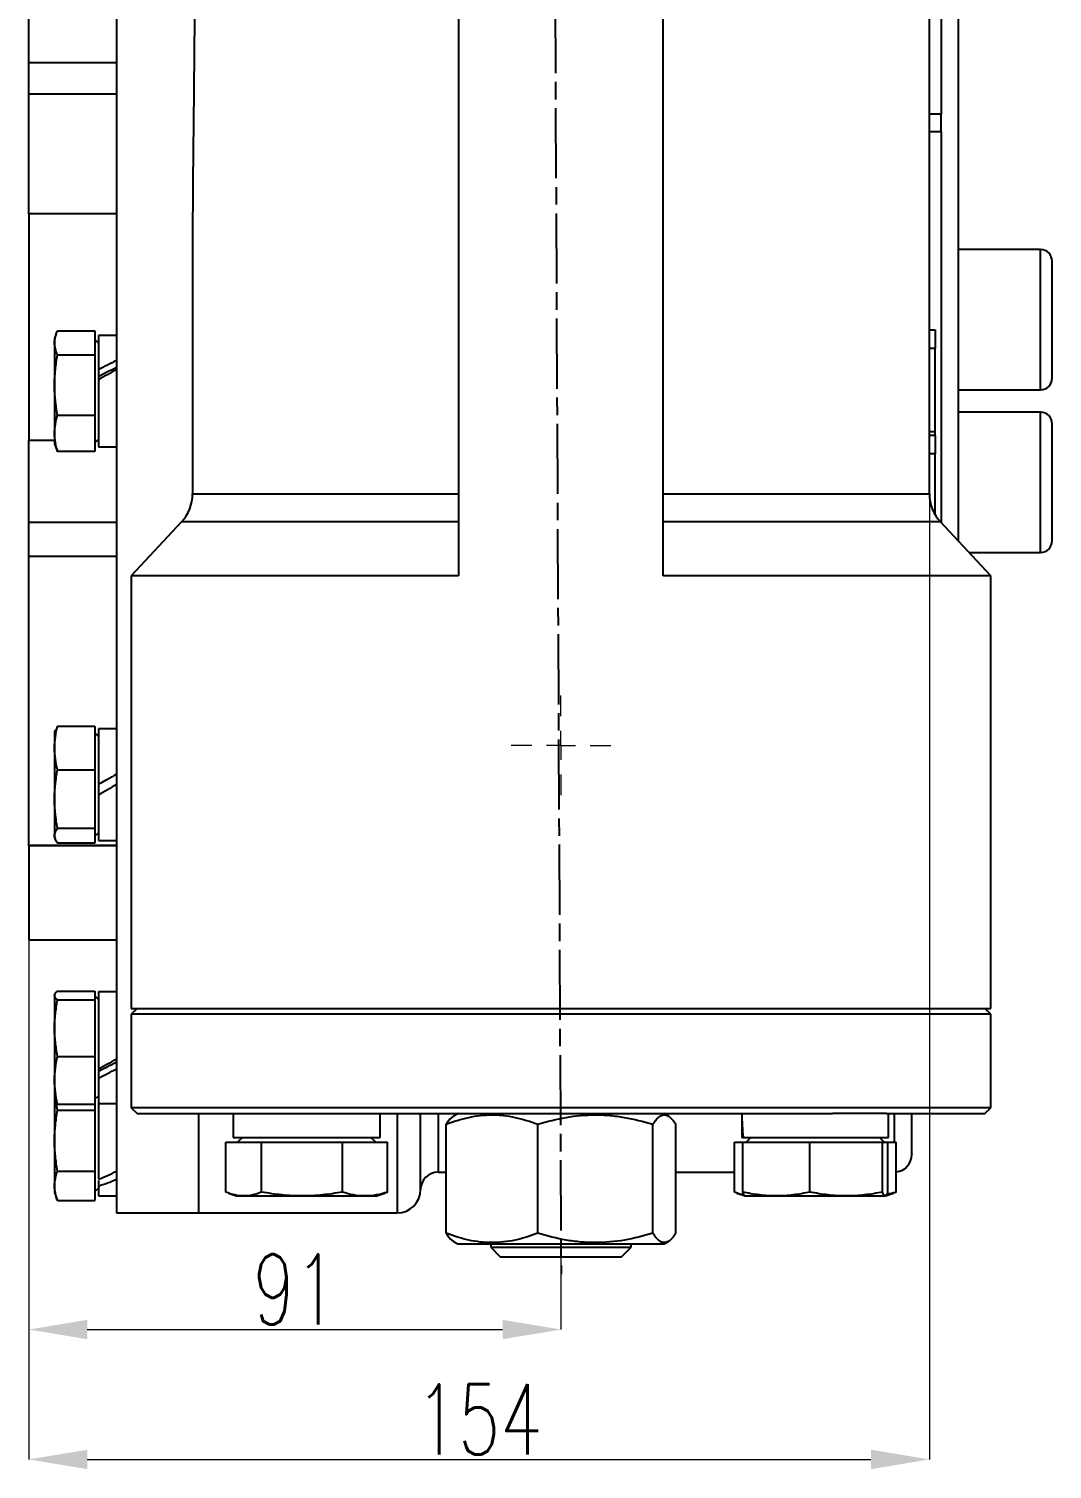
# Model space of a CAD drawing. Header units: millimetres. Extents: x 2278 to 4715, y 679 to 2402.
# Drawn here: x 2913.7 to 3088.7, y 1361.3 to 1607.8 of the extents above; entities that cross this region are included whole.
import ezdxf

# ---------------------------------------------------------------- set-up
doc = ezdxf.new("R2010")
doc.units = ezdxf.units.MM
doc.linetypes.add('AM_ISO08W050', pattern=[18, 12, -1.5, 3, -1.5])
for name, color, linetype, lineweight in [('10', 7, 'Continuous', 0), ('AM_5', 3, 'Continuous', 25), ('AM_7', 4, 'AM_ISO08W050', 25)]:
    doc.layers.add(name, color=color, linetype=linetype, lineweight=lineweight)
doc.styles.add('SLDTEXTSTYLE1', font='txt.shx', dxfattribs={"width": 0.7, "bigfont": 'gbcbig.shx'})
doc.dimstyles.new('SLDDIMSTYLE12$0', dxfattribs={"dimtxt": 12, "dimasz": 10, "dimexe": 0, "dimexo": 0.0625, "dimgap": 0.875, "dimtad": 1, "dimdec": 1, "dimlfac": 1.8, "dimrnd": 1e-09, "dimzin": 12, "dimdsep": 46, "dimtxsty": 'SLDTEXTSTYLE1', "dimcen": 0.09, "dimdle": 8.16, "dimclrd": 3, "dimclre": 3, "dimadec": 0, "dimazin": 3, "dimtfac": 1, "dimtdec": 1, "dimtofl": 0, "dimtmove": 0, "dimatfit": 3, "dimfxl": 0, "dimfrac": 2, "dimtolj": 1, "dimlwd": 5, "dimlwe": 5, "dimarcsym": 0})

# ---------------------------------------------------------------- blocks, each defined once
blk = doc.blocks.new('SW_CENTERMARKSYMBOL_18')
at = {"layer": '10', "color": 0}
for p, q in [((0, 1), (0, 1.7)), ((0, 0), (0, 0.5)), ((-1, 0), (-1.7, 0)), ((0, 0), (-0.5, 0)), ((0, 0), (0, -0.5)), ((0, 0), (0.5, 0)), ((1, 0), (1.7, 0)), ((0, -1), (0, -1.7))]:
    blk.add_line(p, q, dxfattribs=at)
blk = doc.blocks.new('*D79')
at = {"layer": 'AM_5', "color": 3, "lineweight": 5, "transparency": 16777216}
blk.add_line((2913.74, 1451.85), (2913.74, 1385.23), dxfattribs=at)
at = {"layer": 'AM_5', "color": 3, "linetype": 'Continuous', "lineweight": 5, "transparency": 16777216}
for p, q in [((3004.74, 1399.82), (3004.74, 1385.23)), ((2923.74, 1385.23), (2994.74, 1385.23))]:
    blk.add_line(p, q, dxfattribs=at)
at = {"layer": 'AM_5', "color": 3, "transparency": 16777216}
for points in [[(2923.74, 1386.9), (2923.74, 1383.57), (2913.74, 1385.23)], [(2994.74, 1386.9), (2994.74, 1383.57), (3004.74, 1385.23)]]:
    blk.add_solid(points, dxfattribs=at)
at = {"layer": 'Defpoints', "color": 0, "transparency": 16777216}
for p in [(2913.74, 1451.91), (3004.74, 1399.88), (3004.74, 1385.23)]:
    blk.add_point(p, dxfattribs=at)
at = {"layer": 'AM_5', "color": 0, "transparency": 16777216, "insert": (2959.24, 1392.11), "char_height": 12, "attachment_point": 5, "style": 'SLDTEXTSTYLE1'}
blk.add_mtext('\\A1;91', dxfattribs=at)
blk = doc.blocks.new('*D80')
at = {"layer": 'AM_5', "color": 3, "linetype": 'Continuous', "lineweight": 5, "transparency": 16777216}
for p, q in [((3067.74, 1528.14), (3067.74, 1363.01)), ((2923.74, 1363.01), (3057.74, 1363.01))]:
    blk.add_line(p, q, dxfattribs=at)
at = {"layer": 'AM_5', "color": 3, "lineweight": 5, "transparency": 16777216}
blk.add_line((2913.74, 1467.9), (2913.74, 1363.01), dxfattribs=at)
at = {"layer": 'AM_5', "color": 3, "transparency": 16777216}
for points in [[(2923.74, 1364.67), (2923.74, 1361.34), (2913.74, 1363.01)], [(3057.74, 1364.67), (3057.74, 1361.34), (3067.74, 1363.01)]]:
    blk.add_solid(points, dxfattribs=at)
at = {"layer": 'Defpoints', "color": 0, "transparency": 16777216}
for p in [(3067.74, 1528.2), (2913.74, 1467.96), (3067.74, 1363.01)]:
    blk.add_point(p, dxfattribs=at)
at = {"layer": 'AM_5', "color": 0, "transparency": 16777216, "insert": (2990.74, 1369.88), "char_height": 12, "attachment_point": 5, "style": 'SLDTEXTSTYLE1'}
blk.add_mtext('\\A1;154', dxfattribs=at)

msp = doc.modelspace()

# ---------------------------------------------------------------- linework, layer by layer
at = {"color": 7, "linetype": 'Continuous', "lineweight": 25}
for p, q in [((2928.738, 1840.812), (2928.738, 1405.181)), ((2987.238, 1736.181), (2987.238, 1514.181)), ((3022.238, 1514.181), (3022.238, 1736.181)), ((3067.738, 1528.199), (3067.738, 1722.164)), ((3072.738, 1520.079), (3072.738, 1691.807)), ((3069.738, 1657.181), (3069.738, 1593.181)), ((2913.738, 1602.017), (2913.738, 1648.346)), ((2913.738, 1602.017), (2928.738, 1602.017)), ((2913.738, 1596.604), (2913.738, 1602.017)), ((2928.738, 1596.604), (2913.738, 1596.604)), ((2913.738, 1576.146), (2913.738, 1596.604)), ((3069.738, 1593.181), (3067.738, 1593.181)), ((3069.738, 1590.181), (3069.738, 1593.181)), ((3067.738, 1590.181), (3069.738, 1590.181)), ((3069.738, 1590.181), (3069.738, 1523.296)), ((2913.738, 1576.146), (2928.738, 1576.146)), ((2913.738, 1576.128), (2913.738, 1576.146)), ((2928.738, 1576.128), (2913.738, 1576.128)), ((2913.738, 1576.128), (2913.738, 1537.373)), ((2941.738, 1570.127), (2941.738, 1528.199)), ((3086.738, 1570.006), (3072.738, 1570.006)), ((3086.738, 1546.006), (3086.738, 1570.006)), ((2918.441, 1555.606), (2918.138, 1554.775)), ((2918.645, 1556.097), (2925.038, 1556.097)), ((2925.038, 1556.097), (2925.038, 1551.979)), ((2928.738, 1555.325), (2925.638, 1555.325)), ((2925.638, 1555.325), (2925.638, 1549.433)), ((3067.738, 1556.242), (3068.738, 1556.242)), ((3068.738, 1556.242), (3068.738, 1553.06)), ((2918.138, 1554.775), (2918.138, 1554.038)), ((2918.138, 1554.038), (2918.138, 1546.818)), ((2925.638, 1554.01), (2925.038, 1554.61)), ((3068.738, 1553.06), (3067.738, 1553.06)), ((3068.738, 1538.804), (3068.738, 1553.06)), ((2918.645, 1551.979), (2925.038, 1551.979)), ((2925.038, 1551.979), (2925.038, 1541.657)), ((2925.638, 1549.433), (2925.638, 1548.929)), ((2925.638, 1548.929), (2925.638, 1547.715)), ((2925.638, 1547.715), (2925.638, 1536.225)), ((2918.138, 1546.818), (2918.138, 1538.555)), ((3072.738, 1546.006), (3086.738, 1546.006)), ((2918.645, 1541.657), (2925.038, 1541.657)), ((2925.038, 1541.657), (2925.038, 1535.452)), ((3086.738, 1542.181), (3072.738, 1542.181)), ((3086.738, 1518.181), (3086.738, 1542.181)), ((2918.138, 1538.555), (2918.138, 1536.775)), ((3068.738, 1538.804), (3067.738, 1538.804)), ((3068.738, 1538.211), (3067.738, 1538.211)), ((3068.738, 1538.207), (3068.738, 1538.804)), ((3068.738, 1538.211), (3068.738, 1535.029)), ((2913.738, 1537.373), (2918.138, 1537.373)), ((2913.738, 1523.386), (2913.738, 1537.373)), ((2918.138, 1536.775), (2918.441, 1535.943)), ((2918.517, 1535.971), (2918.645, 1535.452)), ((2925.038, 1535.452), (2918.645, 1535.452)), ((2925.038, 1536.94), (2925.638, 1537.54)), ((2925.471, 1537.373), (2925.638, 1537.373)), ((2925.638, 1536.225), (2928.738, 1536.225)), ((3068.738, 1535.029), (3067.738, 1535.029)), ((3068.738, 1524.593), (3068.738, 1535.029)), ((2941.738, 1528.199), (2987.238, 1528.199)), ((3022.238, 1528.199), (3067.738, 1528.199)), ((2913.738, 1523.386), (2928.738, 1523.386)), ((2913.738, 1517.475), (2913.738, 1523.386)), ((2939.857, 1523.425), (2931.238, 1514.181)), ((2987.238, 1523.425), (2939.857, 1523.425)), ((3069.618, 1523.425), (3022.238, 1523.425)), ((3078.238, 1514.181), (3069.618, 1523.425)), ((3074.508, 1518.181), (3086.738, 1518.181)), ((2928.738, 1517.475), (2913.738, 1517.475)), ((2913.738, 1468.084), (2913.738, 1517.475)), ((2931.238, 1514.181), (2931.238, 1440.181)), ((2987.238, 1514.181), (2931.238, 1514.181)), ((3078.238, 1514.181), (3022.238, 1514.181)), ((3078.238, 1440.181), (3078.238, 1514.181)), ((2918.645, 1488.454), (2918.359, 1487.738)), ((2918.645, 1488.454), (2925.038, 1488.454)), ((2925.038, 1488.454), (2925.038, 1480.999)), ((2918.254, 1487.777), (2918.138, 1487.457)), ((2918.138, 1487.457), (2918.138, 1484.727)), ((2925.638, 1486.692), (2925.038, 1487.292)), ((2928.738, 1488.007), (2925.638, 1488.007)), ((2925.638, 1488.007), (2925.638, 1478.46)), ((2918.138, 1484.727), (2918.138, 1476)), ((2918.645, 1480.999), (2925.038, 1480.999)), ((2925.038, 1480.999), (2925.038, 1471.001)), ((2925.638, 1478.459), (2925.638, 1476.671)), ((2925.638, 1476.671), (2925.638, 1468.907)), ((2918.138, 1476), (2918.138, 1469.73)), ((2918.138, 1469.73), (2918.138, 1469.457)), ((2918.138, 1469.457), (2918.254, 1469.137)), ((2918.645, 1471.001), (2925.038, 1471.001)), ((2925.038, 1471.001), (2925.038, 1468.459)), ((2925.038, 1469.622), (2925.638, 1470.222)), ((2925.638, 1468.907), (2928.738, 1468.907)), ((2913.738, 1468.084), (2928.738, 1468.084)), ((2913.738, 1467.965), (2913.738, 1468.084)), ((2928.738, 1467.965), (2913.738, 1467.965)), ((2913.738, 1467.965), (2913.738, 1451.908)), ((2925.038, 1468.459), (2918.645, 1468.459)), ((2913.738, 1451.908), (2928.738, 1451.908)), ((2918.138, 1442.381), (2918.138, 1436.798)), ((2918.645, 1443.135), (2925.038, 1443.135)), ((2918.645, 1441.627), (2925.038, 1441.627)), ((2925.038, 1443.135), (2925.038, 1441.627)), ((2925.638, 1441.711), (2925.038, 1442.311)), ((2925.038, 1441.627), (2925.038, 1431.969)), ((2928.738, 1443.026), (2925.638, 1443.026)), ((2925.638, 1443.026), (2925.638, 1429.825)), ((2932.238, 1440.181), (2931.238, 1439.181)), ((2931.238, 1440.181), (3078.238, 1440.181)), ((2931.238, 1439.181), (2931.238, 1423.181)), ((3004.738, 1439.181), (2931.238, 1439.181)), ((3078.238, 1439.181), (3004.738, 1439.181)), ((3078.238, 1439.181), (3077.238, 1440.181)), ((3078.238, 1423.181), (3078.238, 1439.181)), ((2918.138, 1436.798), (2918.138, 1427.893)), ((2918.645, 1431.969), (2925.038, 1431.969)), ((2925.038, 1431.969), (2925.038, 1423.818)), ((2925.638, 1429.825), (2925.638, 1428.749)), ((2918.138, 1427.893), (2918.138, 1424.477)), ((2925.638, 1428.749), (2925.638, 1428.236)), ((2925.638, 1428.236), (2925.638, 1423.926)), ((2918.138, 1424.66), (2918.138, 1417.549)), ((2925.038, 1424.641), (2925.638, 1425.241)), ((2918.645, 1422.745), (2918.36, 1424.241)), ((2918.645, 1423.818), (2925.038, 1423.818)), ((2918.645, 1422.745), (2925.038, 1422.745)), ((2925.038, 1423.818), (2925.038, 1422.745)), ((2925.038, 1422.745), (2925.038, 1412.354)), ((2925.638, 1423.926), (2928.738, 1423.926)), ((2925.638, 1423.926), (2925.638, 1410.931)), ((2931.238, 1423.181), (2932.238, 1422.181)), ((2952.766, 1423.181), (2931.238, 1423.181)), ((2932.238, 1422.181), (2949.049, 1422.181)), ((2942.738, 1422.181), (2942.738, 1405.181)), ((2948.701, 1422.181), (2948.701, 1418.081)), ((2949.049, 1422.181), (2958.316, 1422.181)), ((3078.238, 1423.181), (2952.766, 1423.181)), ((2958.316, 1422.181), (3051.16, 1422.181)), ((2973.801, 1418.081), (2973.801, 1422.181)), ((2976.738, 1422.181), (2976.738, 1405.181)), ((2980.738, 1409.181), (2980.738, 1422.181)), ((2983.738, 1422.181), (2983.738, 1412.181)), ((2987.113, 1422.181), (2986.364, 1421.749)), ((3023.112, 1421.749), (3022.363, 1422.181)), ((3035.675, 1422.181), (3035.675, 1418.081)), ((3060.427, 1422.181), (3051.16, 1422.181)), ((3060.427, 1422.181), (3077.238, 1422.181)), ((3060.775, 1418.081), (3060.775, 1422.181)), ((3061.738, 1422.181), (3061.738, 1417.281)), ((3077.238, 1422.181), (3078.238, 1423.181)), ((2985.087, 1401.706), (2985.087, 1420.357)), ((3000.777, 1401.706), (3000.777, 1420.357)), ((3020.427, 1401.706), (3020.427, 1420.357)), ((3024.389, 1401.706), (3024.389, 1420.357)), ((2918.138, 1417.549), (2918.138, 1409.822)), ((2947.424, 1408.757), (2947.424, 1417.281)), ((2947.424, 1417.281), (2953.553, 1417.281)), ((2948.701, 1418.081), (2973.801, 1418.081)), ((2950.251, 1418.081), (2949.451, 1417.281)), ((2953.553, 1408.757), (2953.553, 1417.281)), ((2953.553, 1417.281), (2967.38, 1417.281)), ((2967.38, 1408.757), (2967.38, 1417.281)), ((2967.38, 1417.281), (2975.078, 1417.281)), ((2973.051, 1417.281), (2972.251, 1418.081)), ((2975.078, 1408.757), (2975.078, 1417.281)), ((3034.398, 1408.757), (3034.398, 1417.281)), ((3034.398, 1417.281), (3035.798, 1417.281)), ((3035.675, 1418.081), (3035.9, 1418.081)), ((3035.798, 1417.281), (3035.798, 1408.757)), ((3035.798, 1417.281), (3047.319, 1417.281)), ((3035.9, 1418.081), (3060.775, 1418.081)), ((3037.225, 1418.081), (3036.425, 1417.281)), ((3047.319, 1408.757), (3047.319, 1417.281)), ((3047.319, 1417.281), (3059.747, 1417.281)), ((3060.025, 1417.281), (3059.225, 1418.081)), ((3059.747, 1408.757), (3059.747, 1417.281)), ((3059.747, 1417.281), (3060.652, 1417.281)), ((3060.652, 1408.757), (3060.652, 1417.281)), ((3060.652, 1417.281), (3062.052, 1417.281)), ((3062.052, 1408.757), (3062.052, 1417.281)), ((2918.645, 1412.354), (2925.038, 1412.354)), ((2925.038, 1412.354), (2925.038, 1407.29)), ((2983.738, 1412.181), (2985.087, 1412.181)), ((3024.389, 1412.181), (3034.398, 1412.181)), ((2918.138, 1409.822), (2918.138, 1408.681)), ((2925.638, 1410.734), (2925.638, 1409.785)), ((2925.638, 1409.785), (2925.638, 1408.131)), ((2918.138, 1408.681), (2918.644, 1407.29)), ((2918.645, 1407.29), (2925.038, 1407.29)), ((2925.038, 1408.846), (2925.638, 1409.446)), ((2925.638, 1408.131), (2928.738, 1408.131)), ((2947.861, 1408.587), (2949.251, 1408.081)), ((2949.251, 1408.081), (2950.489, 1408.081)), ((2950.489, 1408.081), (2960.467, 1408.081)), ((2960.467, 1408.081), (2971.229, 1408.081)), ((2971.229, 1408.081), (2973.251, 1408.081)), ((2973.251, 1408.081), (2974.64, 1408.587)), ((2974.631, 1408.612), (2975.078, 1408.757)), ((3034.835, 1408.587), (3036.225, 1408.081)), ((3036.251, 1408.081), (3041.559, 1408.081)), ((3041.559, 1408.081), (3053.533, 1408.081)), ((3053.533, 1408.081), (3060.199, 1408.081)), ((3060.225, 1408.081), (3061.615, 1408.587)), ((3062.052, 1408.757), (3060.465, 1408.346)), ((3061.605, 1408.612), (3062.052, 1408.757)), ((2928.738, 1405.181), (2942.738, 1405.181)), ((2942.738, 1405.181), (2976.738, 1405.181)), ((2986.36, 1400.316), (2987.113, 1399.881)), ((2987.113, 1399.881), (3022.363, 1399.881)), ((2992.738, 1399.881), (2992.738, 1399.305)), ((3016.738, 1399.305), (3016.738, 1399.881)), ((3022.363, 1399.881), (3023.116, 1400.316)), ((2992.738, 1399.305), (2994.362, 1397.681)), ((2992.738, 1399.305), (3016.738, 1399.305)), ((2994.362, 1397.681), (3015.114, 1397.681)), ((3015.114, 1397.681), (3016.738, 1399.305))]:
    msp.add_line(p, q, dxfattribs=at)
for centre, radius, start, end in [((3086.738, 1568.006), 2, 0, 90), ((3086.738, 1548.006), 2, 270, 0), ((3086.738, 1540.181), 2, 0, 90), ((2934.738, 1528.199), 7, 317, 0), ((3074.738, 1528.199), 7, 180, 223), ((3086.738, 1520.181), 2, 270, 0), ((3061.738, 1415.181), 3, 276.00515, 0), ((2983.738, 1409.181), 3, 90, 180), ((2976.738, 1409.181), 4, 270, 0)]:
    msp.add_arc(centre, radius, start, end, dxfattribs=at)
for centre, major_axis, ratio, start_param, end_param in [((2925.638, 1545.775), (16.468, 9.127), 0.170698, 1.2879429, 1.4764699), ((2925.638, 1545.775), (11.122, 6.164), 0.170698, 1.1952933, 1.4764699), ((2928.738, 1545.775), (16.468, 9.127), 0.170698, 1.4764699, 1.6649968), ((2925.638, 1478.457), (16.541, 9.55), 0.0001714, 1.3821705, 1.5706974), ((2925.638, 1478.457), (11.172, 6.45), 0.0001714, 1.2895209, 1.5706974), ((2928.738, 1478.457), (16.541, 9.55), 0.0001714, 1.5706974, 1.7592243), ((2925.638, 1433.476), (16.468, 9.129), 0.1703527, 4.618236, 4.8067629), ((2928.738, 1433.476), (11.122, 6.165), 0.1703527, 4.3370594, 4.618236), ((2928.738, 1433.476), (16.468, 9.129), 0.1703527, 4.429709, 4.618236), ((3048.225, 1422.181), (0, 21.737), 0.5773503, 1.5707963, 1.7605494), ((3048.225, 1418.081), (0, 21.737), 0.5773503, 1.4763478, 1.5707963), ((2925.638, 1417.681), (16.328, 7.749), 0.3418275, 4.5515533, 4.7400802), ((2928.738, 1417.681), (16.328, 7.749), 0.3418275, 4.3630264, 4.5515533)]:
    msp.add_ellipse(centre, major_axis=major_axis, ratio=ratio, start_param=start_param, end_param=end_param, dxfattribs=at)
for points, knots in [([(2941.738, 1680.236), (2941.738, 1675.72), (2941.77, 1671.189), (2941.855, 1662.095), (2941.908, 1657.532), (2942.005, 1648.376), (2942.049, 1643.782), (2942.111, 1634.562), (2942.128, 1629.937), (2942.128, 1622.975), (2942.124, 1620.65), (2942.108, 1615.993), (2942.096, 1613.663), (2942.05, 1606.698), (2942.006, 1602.076), (2941.908, 1592.875), (2941.855, 1588.296), (2941.77, 1579.179), (2941.738, 1574.643), (2941.738, 1570.127)], [0, 0, 0, 0, 0.125, 0.125, 0.25, 0.25, 0.375, 0.375, 0.5, 0.5, 0.5625, 0.5625, 0.625, 0.625, 0.75, 0.75, 0.875, 0.875, 1, 1, 1, 1]), ([(3088.738, 1548.006), (3088.738, 1548.006), (3088.738, 1549.06), (3088.738, 1552.81), (3088.738, 1555.354), (3088.738, 1560.658), (3088.738, 1563.202), (3088.738, 1566.953), (3088.738, 1568.006), (3088.738, 1568.006)], [0, 0, 0, 0, 0.25, 0.25, 0.5, 0.5, 0.75, 0.75, 1, 1, 1, 1]), ([(2918.138, 1554.038), (2918.138, 1554.384), (2918.185, 1554.729), (2918.361, 1555.415), (2918.488, 1555.756), (2918.645, 1556.097)], [0, 0, 0, 0, 0.5, 0.5, 1, 1, 1, 1]), ([(2918.645, 1551.979), (2918.488, 1552.32), (2918.361, 1552.661), (2918.185, 1553.347), (2918.138, 1553.692), (2918.138, 1554.038)], [0, 0, 0, 0, 0.5, 0.5, 1, 1, 1, 1]), ([(2918.138, 1546.818), (2918.138, 1547.687), (2918.185, 1548.55), (2918.361, 1550.27), (2918.488, 1551.126), (2918.645, 1551.979)], [0, 0, 0, 0, 0.5, 0.5, 1, 1, 1, 1]), ([(2918.645, 1541.657), (2918.488, 1542.51), (2918.361, 1543.366), (2918.185, 1545.086), (2918.138, 1545.95), (2918.138, 1546.818)], [0, 0, 0, 0, 0.5, 0.5, 1, 1, 1, 1]), ([(2918.138, 1538.555), (2918.138, 1539.077), (2918.185, 1539.596), (2918.361, 1540.63), (2918.488, 1541.144), (2918.645, 1541.657)], [0, 0, 0, 0, 0.5, 0.5, 1, 1, 1, 1]), ([(2918.645, 1535.452), (2918.488, 1535.965), (2918.361, 1536.48), (2918.185, 1537.514), (2918.138, 1538.033), (2918.138, 1538.555)], [0, 0, 0, 0, 0.5, 0.5, 1, 1, 1, 1]), ([(3088.738, 1520.181), (3088.738, 1520.181), (3088.738, 1520.768), (3088.738, 1522.965), (3088.738, 1524.527), (3088.738, 1528.182), (3088.738, 1530.193), (3088.738, 1534.072), (3088.738, 1535.854), (3088.738, 1537.252)], [0, 0, 0, 0, 0.25, 0.25, 0.5, 0.5, 0.75, 0.75, 1, 1, 1, 1]), ([(2918.138, 1484.727), (2918.138, 1485.354), (2918.185, 1485.978), (2918.361, 1487.22), (2918.488, 1487.838), (2918.645, 1488.454)], [0, 0, 0, 0, 0.5, 0.5, 1, 1, 1, 1]), ([(2918.645, 1480.999), (2918.488, 1481.615), (2918.361, 1482.233), (2918.185, 1483.476), (2918.138, 1484.099), (2918.138, 1484.727)], [0, 0, 0, 0, 0.5, 0.5, 1, 1, 1, 1]), ([(2918.138, 1476), (2918.138, 1476.841), (2918.185, 1477.678), (2918.361, 1479.343), (2918.488, 1480.173), (2918.645, 1480.999)], [0, 0, 0, 0, 0.5, 0.5, 1, 1, 1, 1]), ([(2918.645, 1471.001), (2918.488, 1471.828), (2918.361, 1472.657), (2918.185, 1474.322), (2918.138, 1475.159), (2918.138, 1476)], [0, 0, 0, 0, 0.5, 0.5, 1, 1, 1, 1]), ([(2918.138, 1469.73), (2918.138, 1469.944), (2918.185, 1470.157), (2918.361, 1470.58), (2918.488, 1470.791), (2918.645, 1471.001)], [0, 0, 0, 0, 0.5, 0.5, 1, 1, 1, 1]), ([(2918.645, 1468.459), (2918.488, 1468.669), (2918.361, 1468.88), (2918.185, 1469.304), (2918.138, 1469.516), (2918.138, 1469.73)], [0, 0, 0, 0, 0.5, 0.5, 1, 1, 1, 1]), ([(2918.138, 1442.381), (2918.138, 1442.508), (2918.185, 1442.634), (2918.361, 1442.885), (2918.488, 1443.01), (2918.645, 1443.135)], [0, 0, 0, 0, 0.5, 0.5, 1, 1, 1, 1]), ([(2918.645, 1441.627), (2918.488, 1441.752), (2918.361, 1441.877), (2918.185, 1442.128), (2918.138, 1442.254), (2918.138, 1442.381)], [0, 0, 0, 0, 0.5, 0.5, 1, 1, 1, 1]), ([(2918.138, 1436.798), (2918.138, 1437.611), (2918.185, 1438.419), (2918.361, 1440.028), (2918.488, 1440.829), (2918.645, 1441.627)], [0, 0, 0, 0, 0.5, 0.5, 1, 1, 1, 1]), ([(2918.645, 1431.969), (2918.488, 1432.767), (2918.361, 1433.568), (2918.185, 1435.177), (2918.138, 1435.986), (2918.138, 1436.798)], [0, 0, 0, 0, 0.5, 0.5, 1, 1, 1, 1]), ([(2918.138, 1427.893), (2918.138, 1428.579), (2918.185, 1429.261), (2918.361, 1430.619), (2918.488, 1431.295), (2918.645, 1431.969)], [0, 0, 0, 0, 0.5, 0.5, 1, 1, 1, 1]), ([(2918.645, 1423.818), (2918.488, 1424.492), (2918.361, 1425.168), (2918.185, 1426.526), (2918.138, 1427.208), (2918.138, 1427.893)], [0, 0, 0, 0, 0.5, 0.5, 1, 1, 1, 1]), ([(2918.138, 1424.572), (2918.138, 1424.445), (2918.185, 1424.319), (2918.361, 1424.067), (2918.488, 1423.942), (2918.645, 1423.818)], [0, 0, 0, 0, 0.5, 0.5, 1, 1, 1, 1]), ([(2918.138, 1417.549), (2918.138, 1418.424), (2918.185, 1419.293), (2918.361, 1421.024), (2918.488, 1421.886), (2918.645, 1422.745)], [0, 0, 0, 0, 0.5, 0.5, 1, 1, 1, 1]), ([(2985.087, 1420.357), (2986.368, 1420.847), (2987.658, 1421.251), (2990.266, 1421.81), (2991.583, 1421.964), (2993.25, 1421.965), (2993.586, 1421.956), (2994.253, 1421.919), (2994.585, 1421.891), (2995.58, 1421.781), (2996.238, 1421.672), (2998.201, 1421.252), (2999.494, 1420.848), (3000.777, 1420.357)], [0, 0, 0, 0, 0.25, 0.25, 0.5, 0.5, 0.5625, 0.5625, 0.625, 0.625, 0.75, 0.75, 1, 1, 1, 1]), ([(3000.777, 1420.357), (3002.381, 1420.847), (3003.997, 1421.251), (3007.263, 1421.81), (3008.913, 1421.964), (3011.001, 1421.965), (3011.421, 1421.956), (3012.257, 1421.919), (3012.673, 1421.891), (3013.918, 1421.781), (3014.743, 1421.672), (3017.201, 1421.252), (3018.821, 1420.848), (3020.427, 1420.357)], [0, 0, 0, 0, 0.25, 0.25, 0.5, 0.5, 0.5625, 0.5625, 0.625, 0.625, 0.75, 0.75, 1, 1, 1, 1]), ([(3020.427, 1420.357), (3020.751, 1420.847), (3021.077, 1421.251), (3021.735, 1421.81), (3022.067, 1421.964), (3022.488, 1421.965), (3022.573, 1421.956), (3022.741, 1421.919), (3022.825, 1421.891), (3023.076, 1421.781), (3023.243, 1421.672), (3023.738, 1421.252), (3024.065, 1420.848), (3024.389, 1420.357)], [0, 0, 0, 0, 0.25, 0.25, 0.5, 0.5, 0.5625, 0.5625, 0.625, 0.625, 0.75, 0.75, 1, 1, 1, 1]), ([(3064.738, 1415.293), (3064.738, 1415.259), (3064.738, 1415.06), (3064.738, 1416.009), (3064.738, 1418.206), (3064.738, 1420.395), (3064.738, 1421.949), (3064.738, 1422.181)], [0, 0, 0, 0, 0.0656976, 0.3784691, 0.6923907, 0.9540092, 1, 1, 1, 1]), ([(2986.402, 1421.684), (2986.269, 1421.628), (2985.823, 1421.442), (2985.391, 1420.805), (2985.087, 1420.357)], [0, 0, 0, 0, 0.2968132, 1, 1, 1, 1]), ([(2918.645, 1412.354), (2918.488, 1413.213), (2918.361, 1414.074), (2918.185, 1415.806), (2918.138, 1416.675), (2918.138, 1417.549)], [0, 0, 0, 0, 0.5, 0.5, 1, 1, 1, 1]), ([(2918.138, 1409.822), (2918.138, 1410.248), (2918.185, 1410.672), (2918.361, 1411.515), (2918.488, 1411.935), (2918.645, 1412.354)], [0, 0, 0, 0, 0.5, 0.5, 1, 1, 1, 1]), ([(2918.645, 1407.29), (2918.488, 1407.709), (2918.361, 1408.129), (2918.185, 1408.972), (2918.138, 1409.396), (2918.138, 1409.822)], [0, 0, 0, 0, 0.5, 0.5, 1, 1, 1, 1]), ([(2950.489, 1408.081), (2949.973, 1408.081), (2949.46, 1408.144), (2948.439, 1408.378), (2947.931, 1408.549), (2947.424, 1408.757)], [0, 0, 0, 0, 0.5, 0.5, 1, 1, 1, 1]), ([(2953.553, 1408.757), (2953.047, 1408.549), (2952.538, 1408.378), (2951.517, 1408.144), (2951.004, 1408.081), (2950.489, 1408.081)], [0, 0, 0, 0, 0.5, 0.5, 1, 1, 1, 1]), ([(2960.467, 1408.081), (2959.303, 1408.081), (2958.146, 1408.144), (2955.843, 1408.378), (2954.696, 1408.549), (2953.553, 1408.757)], [0, 0, 0, 0, 0.5, 0.5, 1, 1, 1, 1]), ([(2967.38, 1408.757), (2966.237, 1408.549), (2965.091, 1408.378), (2962.787, 1408.144), (2961.63, 1408.081), (2960.467, 1408.081)], [0, 0, 0, 0, 0.5, 0.5, 1, 1, 1, 1]), ([(2971.229, 1408.081), (2970.581, 1408.081), (2969.937, 1408.144), (2968.655, 1408.378), (2968.016, 1408.549), (2967.38, 1408.757)], [0, 0, 0, 0, 0.5, 0.5, 1, 1, 1, 1]), ([(2975.078, 1408.757), (2974.441, 1408.549), (2973.803, 1408.378), (2972.521, 1408.144), (2971.876, 1408.081), (2971.229, 1408.081)], [0, 0, 0, 0, 0.5, 0.5, 1, 1, 1, 1]), ([(3036.042, 1408.247), (3036.005, 1408.251), (3035.452, 1408.311), (3034.907, 1408.542), (3034.398, 1408.757)], [0, 0, 0, 0, 0.06752139, 1, 1, 1, 1]), ([(3041.559, 1408.081), (3040.589, 1408.081), (3039.625, 1408.144), (3037.706, 1408.378), (3036.75, 1408.549), (3035.798, 1408.757)], [0, 0, 0, 0, 0.5, 0.5, 1, 1, 1, 1]), ([(3035.798, 1408.757), (3035.873, 1408.549), (3035.948, 1408.378), (3036.099, 1408.144), (3036.174, 1408.081), (3036.251, 1408.081)], [0, 0, 0, 0, 0.5, 0.5, 1, 1, 1, 1]), ([(3047.319, 1408.757), (3046.367, 1408.549), (3045.412, 1408.378), (3043.492, 1408.144), (3042.528, 1408.081), (3041.559, 1408.081)], [0, 0, 0, 0, 0.5, 0.5, 1, 1, 1, 1]), ([(3053.533, 1408.081), (3052.488, 1408.081), (3051.448, 1408.144), (3049.377, 1408.378), (3048.347, 1408.549), (3047.319, 1408.757)], [0, 0, 0, 0, 0.5, 0.5, 1, 1, 1, 1]), ([(3059.747, 1408.757), (3058.719, 1408.549), (3057.689, 1408.378), (3055.618, 1408.144), (3054.578, 1408.081), (3053.533, 1408.081)], [0, 0, 0, 0, 0.5, 0.5, 1, 1, 1, 1]), ([(3060.199, 1408.081), (3060.123, 1408.081), (3060.047, 1408.144), (3059.897, 1408.378), (3059.821, 1408.549), (3059.747, 1408.757)], [0, 0, 0, 0, 0.5, 0.5, 1, 1, 1, 1]), ([(3060.652, 1408.757), (3060.577, 1408.549), (3060.502, 1408.378), (3060.351, 1408.144), (3060.276, 1408.081), (3060.199, 1408.081)], [0, 0, 0, 0, 0.5, 0.5, 1, 1, 1, 1]), ([(3000.777, 1401.706), (2999.496, 1401.216), (2998.206, 1400.812), (2995.598, 1400.253), (2994.281, 1400.099), (2992.614, 1400.098), (2992.278, 1400.107), (2991.611, 1400.144), (2991.279, 1400.172), (2990.284, 1400.281), (2989.626, 1400.39), (2987.663, 1400.81), (2986.37, 1401.215), (2985.087, 1401.706)], [0, 0, 0, 0, 0.25, 0.25, 0.5, 0.5, 0.5625, 0.5625, 0.625, 0.625, 0.75, 0.75, 1, 1, 1, 1]), ([(2985.087, 1401.706), (2985.43, 1401.185), (2985.862, 1400.53), (2986.309, 1400.412), (2986.401, 1400.387)], [0, 0, 0, 0, 0.7932807, 1, 1, 1, 1]), ([(3020.427, 1401.706), (3018.823, 1401.216), (3017.207, 1400.812), (3013.941, 1400.253), (3012.292, 1400.099), (3010.203, 1400.098), (3009.783, 1400.107), (3008.948, 1400.144), (3008.531, 1400.172), (3007.286, 1400.281), (3006.462, 1400.39), (3004.003, 1400.81), (3002.383, 1401.215), (3000.777, 1401.706)], [0, 0, 0, 0, 0.25, 0.25, 0.5, 0.5, 0.5625, 0.5625, 0.625, 0.625, 0.75, 0.75, 1, 1, 1, 1]), ([(3024.389, 1401.706), (3024.065, 1401.216), (3023.739, 1400.812), (3023.081, 1400.253), (3022.749, 1400.099), (3022.328, 1400.098), (3022.243, 1400.107), (3022.074, 1400.144), (3021.991, 1400.172), (3021.74, 1400.281), (3021.573, 1400.39), (3021.078, 1400.81), (3020.751, 1401.215), (3020.427, 1401.706)], [0, 0, 0, 0, 0.25, 0.25, 0.5, 0.5, 0.5625, 0.5625, 0.625, 0.625, 0.75, 0.75, 1, 1, 1, 1])]:
    msp.add_open_spline(points, degree=3, knots=knots, dxfattribs=at)
msp.add_open_spline([(3088.738, 1537.252), (3088.738, 1539.128), (3088.738, 1540.181), (3088.738, 1540.181)], degree=3, dxfattribs=at)
at = {"layer": 'AM_7'}
msp.add_line((3002.328, 1918.186), (3004.752, 1394.681), dxfattribs=at)

# ---------------------------------------------------------------- block references
at = {"layer": '10', "xscale": 5, "yscale": 5, "zscale": 5}
msp.add_blockref('SW_CENTERMARKSYMBOL_18', (3004.738, 1485.181), dxfattribs=at)

# ---------------------------------------------------------------- dimensions: what is measured, and where the dimension line sits
at = {"layer": 'AM_5'}
dim = msp.add_linear_dim(base=(3067.738, 1363.006), p1=(2913.738, 1467.965), p2=(3067.738, 1528.199), dimstyle='SLDDIMSTYLE12$0', override={"dimlfac": 1}, dxfattribs=at)
dim.commit()
dim.dimension.update_dxf_attribs({"geometry": '*D80', "text_midpoint": (2990.738, 1369.881)})
dim = msp.add_linear_dim(base=(3004.738, 1385.233), p1=(2913.738, 1451.908), p2=(3004.738, 1399.881), dimstyle='SLDDIMSTYLE12$0', override={"dimlfac": 1}, dxfattribs=at)
dim.commit()
dim.dimension.update_dxf_attribs({"geometry": '*D79', "text_midpoint": (2959.238, 1385.233), "dimtype": 160})

doc.saveas('drawing.dxf')
